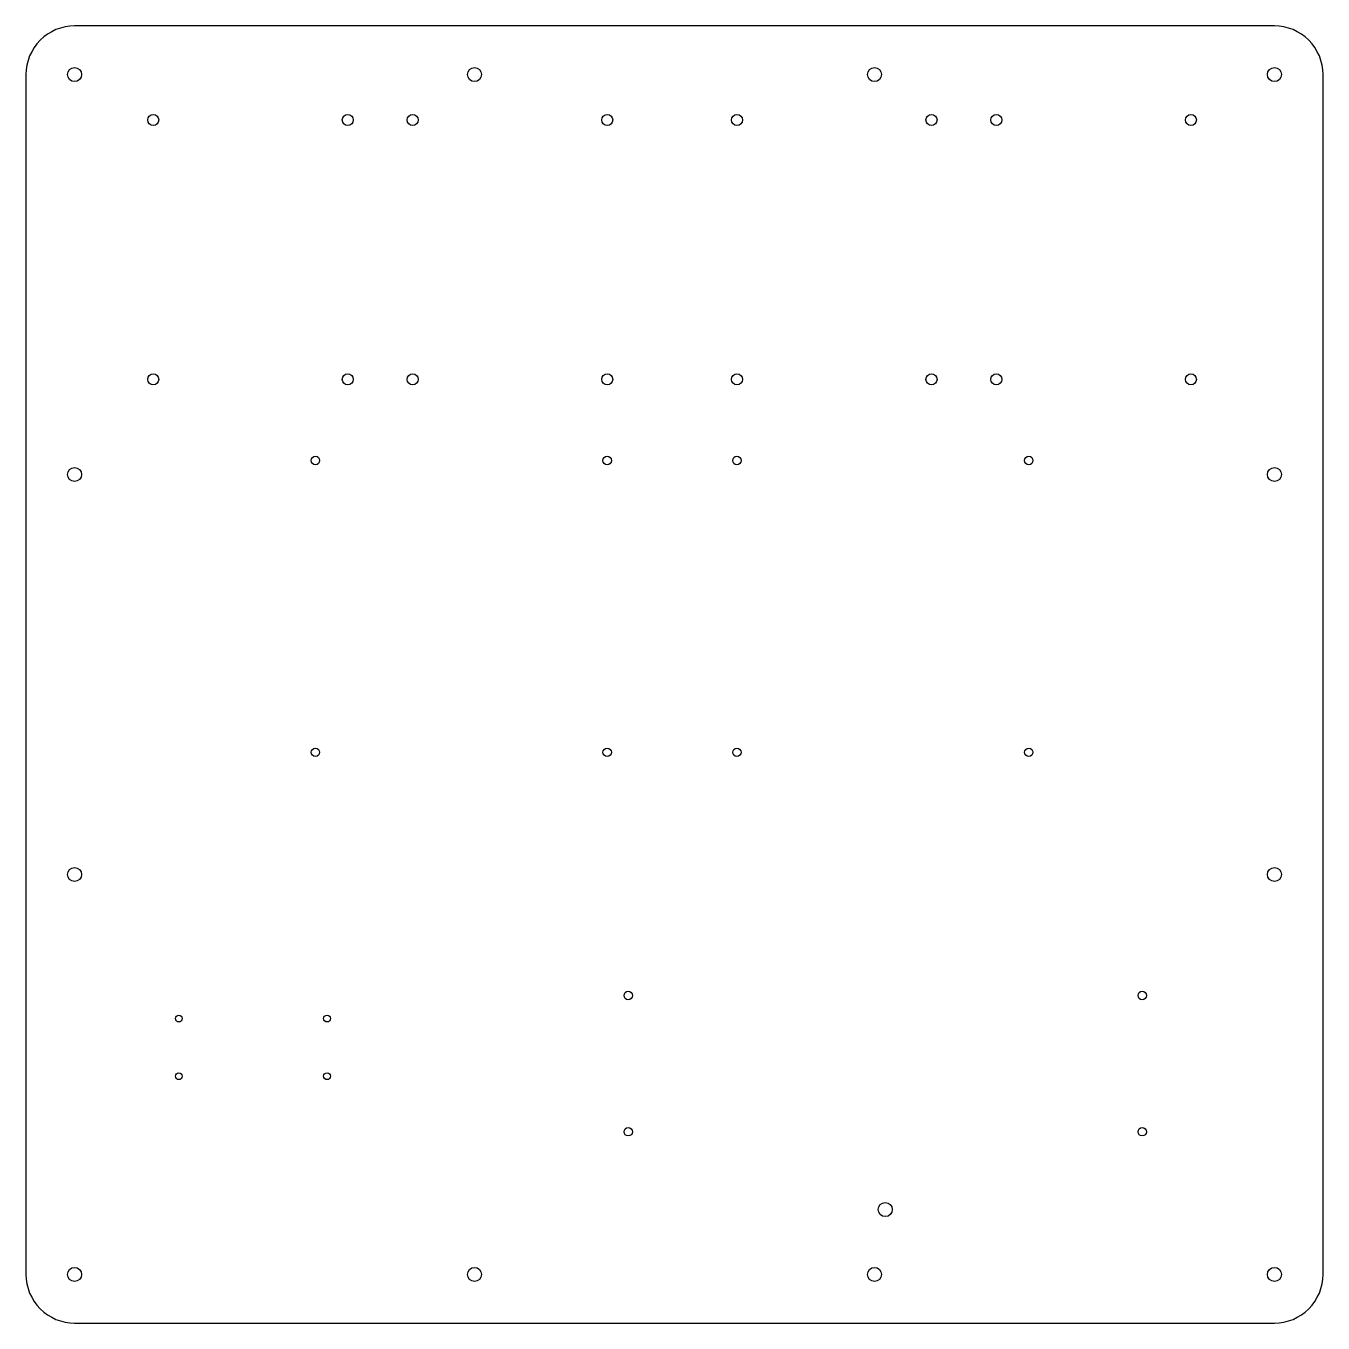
# Model space of a CAD drawing. Header units: millimetres. Extents: x -369 to 31, y -131 to 269.
import ezdxf

# ---------------------------------------------------------------- set-up
doc = ezdxf.new("R2010")
doc.units = ezdxf.units.MM
doc.layers.get('0').update_dxf_attribs({"linetype": 'CONTINUOUS'})

msp = doc.modelspace()

# ---------------------------------------------------------------- linework, layer by layer
msp.add_lwpolyline([(15.75, -131, 0.414214), (30.75, -116), (30.75, 254, 0.414214), (15.75, 269), (-354.25, 269, 0.414214), (-369.25, 254), (-369.25, -116, 0.414214), (-354.25, -131)], format="xyb", close=True)
for centre, radius in [((-354.25, 254), 2.16), ((-230.92, 254), 2.16), ((-107.58, 254), 2.16), ((15.75, 254), 2.16), ((-330, 240), 1.7), ((-270, 240), 1.7), ((-250, 240), 1.7), ((-190, 240), 1.7), ((-150, 240), 1.7), ((-90, 240), 1.7), ((-70, 240), 1.7), ((-10, 240), 1.7), ((-330, 160), 1.7), ((-270, 160), 1.7), ((-250, 160), 1.7), ((-190, 160), 1.7), ((-150, 160), 1.7), ((-90, 160), 1.7), ((-70, 160), 1.7), ((-10, 160), 1.7), ((-280, 135), 1.3), ((-190, 135), 1.3), ((-150, 135), 1.3), ((-60, 135), 1.3), ((-354.25, 130.67), 2.16), ((15.75, 130.67), 2.16), ((-280, 45), 1.3), ((-190, 45), 1.3), ((-150, 45), 1.3), ((-60, 45), 1.3), ((-354.25, 7.33), 2.16), ((15.75, 7.33), 2.16), ((-183.5, -30), 1.3), ((-25, -30), 1.3), ((-322.11, -37.11), 1.05), ((-276.39, -37.11), 1.05), ((-322.11, -54.89), 1.05), ((-276.39, -54.89), 1.05), ((-183.5, -72), 1.3), ((-25, -72), 1.3), ((-104.25, -96), 2.16), ((-354.25, -116), 2.16), ((-230.92, -116), 2.16), ((-107.58, -116), 2.16), ((15.75, -116), 2.16)]:
    msp.add_circle(centre, radius)

doc.saveas('drawing.dxf')
